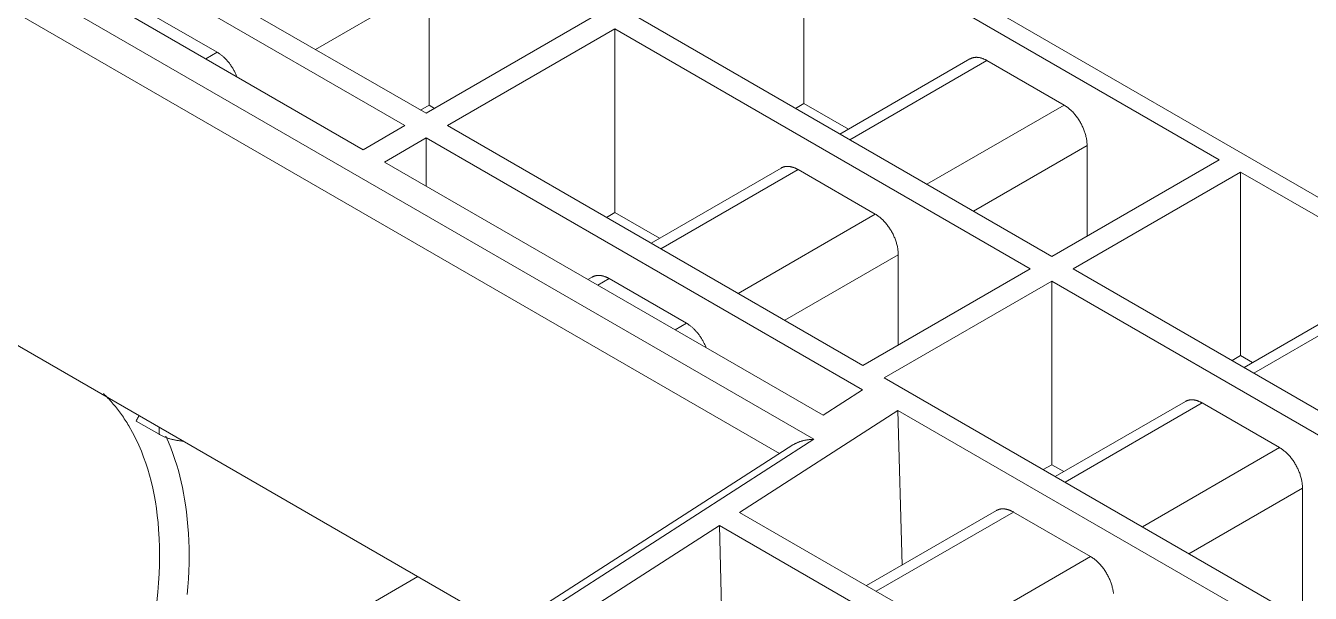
# Model space of a CAD drawing. Header units: inches. Extents: x 67578 to 72421, y -34894 to -31675.
# Drawn here: x 70275.51 to 70324.48, y -33254.48 to -33232.84 of the extents above; entities that cross this region are included whole.
import ezdxf

# ---------------------------------------------------------------- set-up
doc = ezdxf.new("R2010")
doc.units = ezdxf.units.IN
doc.header["$MEASUREMENT"] = 0

# ---------------------------------------------------------------- blocks, each defined once
blk = doc.blocks.new('ET200S')
at = {"lineweight": 0}
for p, q in [((95.592, 55.16), (11.446, 103.741)), ((0.38, 97.352), (61.172, 62.254)), ((0.026, 96.739), (60.351, 61.911)), ((53.842, 57.72), (0.026, 88.789)), ((37.264, 78.506), (51.884, 70.066)), ((36.752, 78.21), (51.371, 69.77)), ((35.753, 77.634), (50.372, 69.193)), ((60.935, 70.3), (60.935, 74.699)), ((60.935, 74.699), (70.887, 68.953)), ((49.233, 71.596), (51.954, 73.168)), ((51.954, 70.26), (51.954, 73.168)), ((46.878, 71.526), (45.026, 72.595)), ((51.884, 70.066), (55.897, 72.383)), ((56.922, 72.383), (66.874, 66.637)), ((52.396, 69.77), (56.409, 72.087)), ((56.409, 67.688), (56.409, 72.087)), ((56.409, 72.087), (66.362, 66.341)), ((46.605, 71.368), (46.878, 71.526)), ((61.799, 69.567), (64.916, 71.367)), ((62.033, 69.432), (65.32, 71.33)), ((67.172, 70.261), (65.32, 71.33)), ((51.751, 70.142), (51.954, 70.26)), ((51.954, 70.26), (52.087, 70.183)), ((60.732, 70.183), (60.935, 70.3)), ((60.935, 70.3), (62.002, 69.684)), ((63.885, 68.363), (67.172, 70.261)), ((50.372, 69.193), (51.371, 69.77)), ((52.396, 69.77), (62.349, 64.024)), ((50.885, 68.897), (51.884, 69.474)), ((51.884, 68.321), (51.884, 69.474)), ((51.884, 69.474), (62.339, 63.438)), ((65.001, 67.718), (67.723, 69.29)), ((67.723, 67.127), (67.723, 69.29)), ((50.885, 68.897), (61.395, 62.829)), ((57.273, 66.954), (60.39, 68.754)), ((57.508, 66.819), (60.795, 68.717)), ((62.646, 67.648), (60.795, 68.717)), ((66.874, 66.637), (70.887, 68.953)), ((67.387, 66.341), (71.4, 68.657)), ((71.4, 64.259), (71.4, 68.657)), ((71.4, 68.657), (81.989, 62.544)), ((56.206, 67.57), (56.409, 67.688)), ((56.409, 67.688), (57.476, 67.072)), ((59.359, 65.75), (62.646, 67.648)), ((60.476, 65.105), (63.198, 66.677)), ((63.198, 64.514), (63.198, 66.677)), ((62.349, 64.024), (66.362, 66.341)), ((67.387, 66.341), (77.976, 60.227)), ((55.762, 66.082), (55.865, 66.141)), ((55.996, 65.946), (56.269, 66.104)), ((58.121, 65.035), (56.269, 66.104)), ((62.862, 63.728), (66.874, 66.045)), ((66.874, 61.646), (66.874, 66.045)), ((66.874, 66.045), (77.463, 59.931)), ((71.486, 63.974), (74.603, 65.774)), ((71.72, 63.839), (75.008, 65.737)), ((57.848, 64.877), (58.121, 65.035)), ((71.197, 64.141), (71.4, 64.259)), ((71.4, 64.259), (71.689, 64.091)), ((62.862, 63.728), (73.451, 57.615)), ((62.339, 63.438), (61.395, 62.829)), ((66.961, 61.361), (70.078, 63.161)), ((67.195, 61.226), (70.482, 63.124)), ((72.334, 62.055), (70.482, 63.124)), ((59.395, 60.504), (63.189, 62.947)), ((63.189, 62.947), (63.289, 59.242)), ((63.189, 62.947), (72.938, 57.319)), ((44.935, 62.692), (45.483, 62.375)), ((45.483, 62.375), (45.483, 62.545)), ((61.172, 62.254), (42.788, 50.415)), ((69.047, 60.157), (72.334, 62.055)), ((66.671, 61.528), (66.874, 61.646)), ((66.874, 61.646), (67.164, 61.479)), ((70.163, 59.513), (72.885, 61.084)), ((72.885, 58.176), (72.885, 61.084)), ((68.925, 55.002), (59.395, 60.504)), ((62.435, 58.749), (65.552, 60.548)), ((62.669, 58.613), (65.957, 60.511)), ((67.808, 59.442), (65.957, 60.511)), ((55.116, 57.749), (58.91, 60.192)), ((58.91, 60.192), (59.003, 56.767)), ((58.91, 60.192), (68.412, 54.706)), ((64.521, 57.544), (67.808, 59.442)), ((51.687, 58.964), (45.449, 55.362))]:
    blk.add_line(p, q, dxfattribs=at)
for points in [[(46.878, 71.526), (46.892, 71.518), (46.906, 71.509), (46.92, 71.5), (46.934, 71.49), (46.947, 71.481), (46.961, 71.471), (46.974, 71.461), (46.987, 71.451), (47, 71.44), (47.012, 71.429), (47.025, 71.418), (47.037, 71.407), (47.049, 71.395), (47.063, 71.382), (47.077, 71.368), (47.091, 71.353), (47.104, 71.339), (47.118, 71.324), (47.13, 71.309), (47.143, 71.294), (47.156, 71.278), (47.168, 71.263), (47.18, 71.247), (47.191, 71.231), (47.203, 71.215), (47.214, 71.198), (47.226, 71.181), (47.237, 71.163), (47.248, 71.146), (47.258, 71.128), (47.269, 71.11), (47.279, 71.092), (47.288, 71.074), (47.298, 71.056), (47.307, 71.038), (47.316, 71.019), (47.324, 71), (47.333, 70.981), (47.341, 70.962), (47.349, 70.943)], [(64.916, 71.366), (64.922, 71.37), (64.929, 71.373), (64.935, 71.377), (64.942, 71.38), (64.949, 71.383), (64.955, 71.385), (64.962, 71.388), (64.969, 71.39), (64.976, 71.393), (64.983, 71.395), (64.99, 71.396), (64.997, 71.398), (65.005, 71.4), (65.012, 71.401), (65.019, 71.402), (65.027, 71.403), (65.034, 71.404), (65.042, 71.405), (65.049, 71.405), (65.057, 71.406), (65.065, 71.406), (65.072, 71.406), (65.08, 71.406), (65.087, 71.405), (65.095, 71.405), (65.102, 71.404), (65.11, 71.403), (65.118, 71.403), (65.125, 71.402), (65.133, 71.4), (65.14, 71.399), (65.148, 71.398), (65.157, 71.396), (65.167, 71.393), (65.176, 71.391), (65.186, 71.388), (65.195, 71.385), (65.204, 71.382), (65.214, 71.379), (65.223, 71.376), (65.232, 71.372), (65.241, 71.369), (65.25, 71.365), (65.259, 71.361), (65.268, 71.357), (65.277, 71.353), (65.286, 71.348), (65.294, 71.344), (65.303, 71.339), (65.312, 71.334), (65.32, 71.33)], [(67.172, 70.261), (67.19, 70.25), (67.209, 70.238), (67.226, 70.226), (67.244, 70.213), (67.261, 70.2), (67.278, 70.187), (67.295, 70.173), (67.311, 70.159), (67.327, 70.145), (67.343, 70.13), (67.36, 70.113), (67.377, 70.096), (67.393, 70.079), (67.409, 70.061), (67.424, 70.043), (67.44, 70.025), (67.454, 70.006), (67.469, 69.988), (67.483, 69.968), (67.497, 69.949), (67.511, 69.929), (67.524, 69.908), (67.537, 69.887), (67.55, 69.866), (67.562, 69.845), (67.574, 69.823), (67.586, 69.802), (67.597, 69.78), (67.608, 69.757), (67.618, 69.735), (67.628, 69.713), (67.637, 69.691), (67.646, 69.669), (67.655, 69.646), (67.663, 69.623), (67.67, 69.601), (67.678, 69.578), (67.684, 69.555), (67.69, 69.531), (67.696, 69.508), (67.701, 69.486), (67.705, 69.465), (67.709, 69.443), (67.713, 69.421), (67.716, 69.399), (67.718, 69.378), (67.72, 69.356), (67.722, 69.334), (67.723, 69.312), (67.723, 69.29)], [(60.39, 68.754), (60.397, 68.757), (60.403, 68.761), (60.41, 68.764), (60.416, 68.767), (60.423, 68.77), (60.43, 68.773), (60.437, 68.775), (60.443, 68.778), (60.45, 68.78), (60.457, 68.782), (60.464, 68.784), (60.472, 68.785), (60.479, 68.787), (60.486, 68.788), (60.494, 68.79), (60.501, 68.791), (60.509, 68.791), (60.516, 68.792), (60.524, 68.793), (60.532, 68.793), (60.539, 68.793), (60.547, 68.793), (60.554, 68.793), (60.562, 68.793), (60.569, 68.792), (60.577, 68.791), (60.585, 68.791), (60.592, 68.79), (60.6, 68.789), (60.607, 68.788), (60.615, 68.786), (60.622, 68.785), (60.632, 68.783), (60.641, 68.781), (60.651, 68.778), (60.66, 68.775), (60.67, 68.773), (60.679, 68.77), (60.688, 68.766), (60.698, 68.763), (60.707, 68.76), (60.716, 68.756), (60.725, 68.752), (60.734, 68.748), (60.743, 68.744), (60.752, 68.74), (60.76, 68.736), (60.769, 68.731), (60.778, 68.726), (60.786, 68.722), (60.795, 68.717)], [(62.646, 67.648), (62.665, 67.637), (62.683, 67.625), (62.701, 67.613), (62.719, 67.601), (62.736, 67.588), (62.753, 67.574), (62.769, 67.561), (62.786, 67.546), (62.802, 67.532), (62.818, 67.517), (62.835, 67.501), (62.851, 67.484), (62.868, 67.466), (62.883, 67.449), (62.899, 67.431), (62.914, 67.412), (62.929, 67.394), (62.943, 67.375), (62.958, 67.356), (62.971, 67.336), (62.985, 67.316), (62.999, 67.295), (63.012, 67.275), (63.025, 67.253), (63.037, 67.232), (63.049, 67.211), (63.061, 67.189), (63.072, 67.167), (63.083, 67.145), (63.093, 67.122), (63.103, 67.1), (63.112, 67.078), (63.121, 67.056), (63.129, 67.033), (63.137, 67.011), (63.145, 66.988), (63.152, 66.965), (63.159, 66.942), (63.165, 66.919), (63.171, 66.895), (63.176, 66.874), (63.18, 66.852), (63.184, 66.83), (63.187, 66.809), (63.19, 66.787), (63.193, 66.765), (63.195, 66.743), (63.196, 66.721), (63.197, 66.699), (63.198, 66.677)], [(55.865, 66.141), (55.871, 66.144), (55.878, 66.148), (55.884, 66.151), (55.891, 66.154), (55.898, 66.157), (55.904, 66.16), (55.911, 66.162), (55.918, 66.165), (55.925, 66.167), (55.932, 66.169), (55.939, 66.171), (55.946, 66.173), (55.954, 66.174), (55.961, 66.176), (55.968, 66.177), (55.976, 66.178), (55.983, 66.179), (55.991, 66.179), (55.999, 66.18), (56.006, 66.18), (56.014, 66.18), (56.021, 66.18), (56.029, 66.18), (56.036, 66.18), (56.044, 66.179), (56.052, 66.179), (56.059, 66.178), (56.067, 66.177), (56.074, 66.176), (56.082, 66.175), (56.089, 66.173), (56.097, 66.172), (56.106, 66.17), (56.116, 66.168), (56.125, 66.165), (56.135, 66.163), (56.144, 66.16), (56.154, 66.157), (56.163, 66.154), (56.172, 66.15), (56.181, 66.147), (56.19, 66.143), (56.199, 66.139), (56.208, 66.135), (56.217, 66.131), (56.226, 66.127), (56.235, 66.123), (56.244, 66.118), (56.252, 66.114), (56.261, 66.109), (56.269, 66.104)], [(58.121, 65.035), (58.135, 65.027), (58.149, 65.018), (58.163, 65.009), (58.177, 64.999), (58.19, 64.99), (58.204, 64.98), (58.217, 64.97), (58.23, 64.96), (58.243, 64.949), (58.255, 64.938), (58.268, 64.927), (58.28, 64.916), (58.292, 64.904), (58.306, 64.891), (58.32, 64.877), (58.334, 64.862), (58.347, 64.848), (58.361, 64.833), (58.374, 64.818), (58.386, 64.803), (58.399, 64.787), (58.411, 64.772), (58.423, 64.756), (58.434, 64.74), (58.446, 64.724), (58.457, 64.707), (58.469, 64.689), (58.48, 64.672), (58.491, 64.655), (58.501, 64.637), (58.512, 64.619), (58.522, 64.601), (58.531, 64.583), (58.541, 64.565), (58.55, 64.547), (58.559, 64.528), (58.567, 64.509), (58.576, 64.49), (58.584, 64.471), (58.592, 64.452)], [(44.758, 62.578), (44.737, 62.612), (44.716, 62.646), (44.695, 62.68), (44.673, 62.714), (44.651, 62.748), (44.629, 62.781), (44.606, 62.814), (44.583, 62.847), (44.56, 62.879), (44.536, 62.912), (44.512, 62.944), (44.487, 62.975), (44.462, 63.007), (44.437, 63.038), (44.411, 63.069), (44.387, 63.098), (44.362, 63.127), (44.337, 63.156), (44.311, 63.184), (44.285, 63.213), (44.259, 63.24), (44.232, 63.268), (44.205, 63.295), (44.178, 63.322), (44.151, 63.349)], [(70.078, 63.161), (70.084, 63.164), (70.091, 63.168), (70.097, 63.171), (70.104, 63.174), (70.11, 63.177), (70.117, 63.18), (70.124, 63.182), (70.131, 63.185), (70.138, 63.187), (70.145, 63.189), (70.152, 63.191), (70.159, 63.193), (70.166, 63.194), (70.174, 63.196), (70.181, 63.197), (70.189, 63.198), (70.196, 63.199), (70.204, 63.199), (70.211, 63.2), (70.219, 63.2), (70.227, 63.2), (70.234, 63.2), (70.242, 63.2), (70.249, 63.2), (70.257, 63.199), (70.264, 63.199), (70.272, 63.198), (70.28, 63.197), (70.287, 63.196), (70.295, 63.195), (70.302, 63.193), (70.309, 63.192), (70.319, 63.19), (70.329, 63.188), (70.338, 63.185), (70.348, 63.183), (70.357, 63.18), (70.366, 63.177), (70.376, 63.174), (70.385, 63.17), (70.394, 63.167), (70.403, 63.163), (70.412, 63.159), (70.421, 63.155), (70.43, 63.151), (70.439, 63.147), (70.448, 63.143), (70.456, 63.138), (70.465, 63.134), (70.474, 63.129), (70.482, 63.124)], [(45.005, 62.822), (44.993, 62.8), (44.981, 62.778), (44.969, 62.757), (44.958, 62.735), (44.946, 62.713), (44.935, 62.692)], [(45.432, 58.361), (45.456, 58.589), (45.474, 58.818), (45.486, 59.03), (45.494, 59.243), (45.497, 59.456), (45.494, 59.668), (45.487, 59.881), (45.474, 60.093), (45.46, 60.26), (45.442, 60.426), (45.42, 60.592), (45.395, 60.757), (45.365, 60.921), (45.331, 61.085), (45.293, 61.248), (45.254, 61.395), (45.211, 61.541), (45.165, 61.685), (45.114, 61.829), (45.059, 61.971), (44.999, 62.11), (44.935, 62.248), (44.85, 62.415), (44.758, 62.578)], [(42.517, 50.427), (60.674, 62.119), (60.685, 62.126), (60.696, 62.133), (60.707, 62.139), (60.718, 62.145), (60.729, 62.151), (60.741, 62.157), (60.752, 62.162), (60.764, 62.168), (60.776, 62.173), (60.788, 62.178), (60.801, 62.183), (60.815, 62.189), (60.829, 62.194), (60.842, 62.199), (60.856, 62.203), (60.87, 62.208), (60.884, 62.212), (60.898, 62.216), (60.913, 62.219), (60.929, 62.223), (60.945, 62.227), (60.961, 62.231), (60.977, 62.234), (60.994, 62.237), (61.01, 62.24), (61.026, 62.242), (61.043, 62.244), (61.059, 62.246), (61.075, 62.248), (61.091, 62.25), (61.107, 62.251), (61.124, 62.252), (61.14, 62.253), (61.156, 62.253), (61.172, 62.254)], [(45.646, 62.325), (45.707, 62.189), (45.763, 62.051), (45.816, 61.912), (45.864, 61.771), (45.907, 61.638), (45.946, 61.504), (45.982, 61.369), (46.015, 61.233), (46.045, 61.097), (46.072, 60.96), (46.097, 60.822), (46.118, 60.684), (46.142, 60.512), (46.161, 60.339), (46.177, 60.166), (46.189, 59.993), (46.197, 59.82), (46.202, 59.646), (46.204, 59.473), (46.202, 59.285), (46.197, 59.098), (46.188, 58.91), (46.176, 58.723), (46.16, 58.536)], [(46.053, 62.211), (46.033, 62.213), (46.012, 62.215), (45.992, 62.217), (45.972, 62.22), (45.952, 62.223), (45.932, 62.226), (45.913, 62.229), (45.894, 62.232), (45.875, 62.235), (45.856, 62.239), (45.838, 62.243), (45.819, 62.247), (45.8, 62.252), (45.782, 62.256), (45.763, 62.261), (45.745, 62.266), (45.727, 62.272), (45.709, 62.277), (45.69, 62.283), (45.674, 62.289), (45.657, 62.295), (45.641, 62.301), (45.625, 62.307), (45.608, 62.314), (45.592, 62.32), (45.576, 62.327), (45.561, 62.335), (45.545, 62.342), (45.529, 62.35), (45.514, 62.358), (45.498, 62.366), (45.483, 62.375)], [(72.334, 62.055), (72.352, 62.044), (72.371, 62.032), (72.388, 62.02), (72.406, 62.008), (72.423, 61.995), (72.44, 61.981), (72.457, 61.968), (72.473, 61.954), (72.489, 61.939), (72.505, 61.924), (72.522, 61.908), (72.539, 61.891), (72.555, 61.873), (72.571, 61.856), (72.586, 61.838), (72.602, 61.819), (72.616, 61.801), (72.631, 61.782), (72.645, 61.763), (72.659, 61.743), (72.673, 61.723), (72.686, 61.702), (72.699, 61.682), (72.712, 61.661), (72.724, 61.639), (72.736, 61.618), (72.748, 61.596), (72.759, 61.574), (72.77, 61.552), (72.78, 61.529), (72.79, 61.507), (72.799, 61.485), (72.808, 61.463), (72.817, 61.44), (72.825, 61.418), (72.832, 61.395), (72.839, 61.372), (72.846, 61.349), (72.852, 61.326), (72.858, 61.302), (72.863, 61.281), (72.867, 61.259), (72.871, 61.237), (72.875, 61.216), (72.878, 61.194), (72.88, 61.172), (72.882, 61.15), (72.884, 61.128), (72.885, 61.106), (72.885, 61.084)], [(65.552, 60.548), (65.559, 60.552), (65.565, 60.555), (65.572, 60.558), (65.578, 60.561), (65.585, 60.564), (65.592, 60.567), (65.599, 60.569), (65.605, 60.572), (65.612, 60.574), (65.619, 60.576), (65.626, 60.578), (65.634, 60.58), (65.641, 60.581), (65.648, 60.583), (65.656, 60.584), (65.663, 60.585), (65.671, 60.586), (65.678, 60.586), (65.686, 60.587), (65.693, 60.587), (65.701, 60.587), (65.709, 60.587), (65.716, 60.587), (65.724, 60.587), (65.731, 60.586), (65.739, 60.586), (65.746, 60.585), (65.754, 60.584), (65.762, 60.583), (65.769, 60.582), (65.777, 60.581), (65.784, 60.579), (65.794, 60.577), (65.803, 60.575), (65.813, 60.572), (65.822, 60.57), (65.832, 60.567), (65.841, 60.564), (65.85, 60.561), (65.859, 60.557), (65.869, 60.554), (65.878, 60.55), (65.887, 60.547), (65.896, 60.543), (65.905, 60.538), (65.913, 60.534), (65.922, 60.53), (65.931, 60.525), (65.94, 60.521), (65.948, 60.516), (65.957, 60.511)], [(67.808, 59.442), (67.827, 59.431), (67.845, 59.42), (67.863, 59.408), (67.881, 59.395), (67.898, 59.382), (67.915, 59.369), (67.931, 59.355), (67.948, 59.341), (67.964, 59.326), (67.98, 59.312), (67.997, 59.295), (68.013, 59.278), (68.029, 59.261), (68.045, 59.243), (68.061, 59.225), (68.076, 59.207), (68.091, 59.188), (68.105, 59.169), (68.12, 59.15), (68.133, 59.131), (68.147, 59.11), (68.161, 59.09), (68.174, 59.069), (68.187, 59.048), (68.199, 59.026), (68.211, 59.005), (68.222, 58.983), (68.234, 58.961), (68.244, 58.939), (68.255, 58.917), (68.265, 58.895), (68.274, 58.872), (68.283, 58.85), (68.291, 58.828), (68.299, 58.805), (68.307, 58.782), (68.314, 58.759), (68.321, 58.736), (68.327, 58.713), (68.333, 58.69), (68.337, 58.668), (68.342, 58.646), (68.346, 58.625), (68.349, 58.603), (68.352, 58.581), (68.355, 58.559)]]:
    blk.add_lwpolyline(points, dxfattribs=at)

msp = doc.modelspace()

# ---------------------------------------------------------------- block references
at = {"xscale": 1.59100124616462, "yscale": 1.59100124616462, "zscale": 1.59100124616462}
msp.add_blockref('ET200S', (70208.226, -33347.652), dxfattribs=at)

doc.saveas('drawing.dxf')
